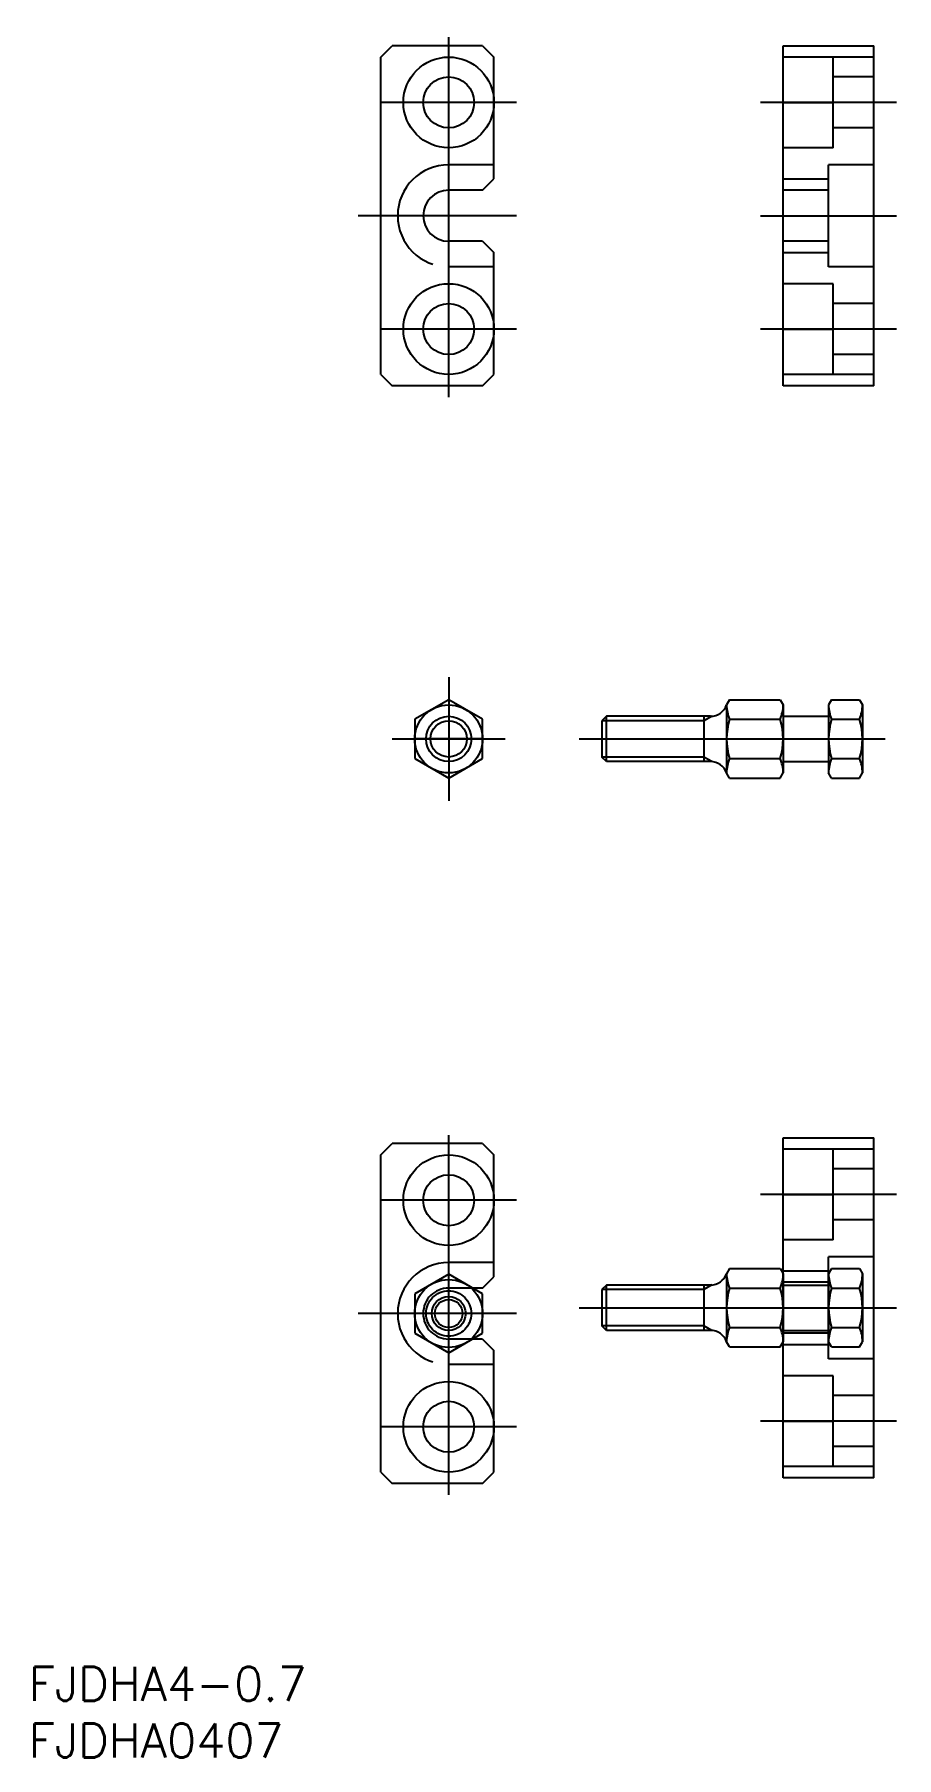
# Model space of a CAD drawing. Extents: x -37 to 40, y -39 to 113.
import ezdxf

# ---------------------------------------------------------------- set-up
doc = ezdxf.new("R2010")
doc.units = 0
doc.linetypes.add('CENTER', pattern=[50.8, 31.75, -6.35, 6.35, -6.35])
doc.linetypes.add('DASHED', pattern=[19.05, 12.7, -6.35])
doc.layers.get('0').update_dxf_attribs({"linetype": 'CONTINUOUS'})
doc.layers.add('CENTER', color=1, linetype='CENTER')
doc.styles.get("Standard").update_dxf_attribs({"font": 'txt.shx', "height": 3, "bigfont": 'bigfont.shx'})

# ---------------------------------------------------------------- blocks, each defined once
blk = doc.blocks.new('*U24')
at = {"color": 7, "linetype": 'CONTINUOUS'}
blk.add_text('FJDHA4-0.7', height=3, dxfattribs=at).set_placement((-37.07, -34.19))
blk = doc.blocks.new('*U25')
at = {"color": 7, "linetype": 'CONTINUOUS'}
blk.add_text('FJDHA0407', height=3, dxfattribs=at).set_placement((-37.07, -39.19))

msp = doc.modelspace()

# ---------------------------------------------------------------- linework, layer by layer
at = {"color": 7, "linetype": 'CONTINUOUS'}
for p, q in [((-6, 110.88), (-5, 111.88)), ((3, 111.88), (-5, 111.88)), ((3, 111.88), (4, 110.88)), ((29.53, 111.88), (37.53, 111.88)), ((29.53, 81.88), (29.53, 111.88)), ((37.53, 81.88), (37.53, 111.88)), ((-6, 82.88), (-6, 110.88)), ((4, 100.13), (4, 110.88)), ((37.53, 110.88), (29.53, 110.88)), ((29.53, 106.88), (33.93, 106.88)), ((33.53, 92.38), (33.53, 101.38)), ((37.53, 101.38), (33.53, 101.38)), ((37.53, 101.38), (33.53, 101.38)), ((3, 99.13), (0, 99.13)), ((3, 99.13), (4, 100.13)), ((29.53, 100.13), (33.53, 100.13)), ((33.53, 99.13), (29.53, 99.13)), ((3, 94.63), (0, 94.63)), ((3, 94.63), (4, 93.63)), ((33.53, 94.63), (29.53, 94.63)), ((4, 82.88), (4, 93.63)), ((29.53, 93.63), (33.53, 93.63)), ((37.53, 92.38), (33.53, 92.38)), ((29.53, 86.88), (33.93, 86.88)), ((-6, 82.88), (-5, 81.88)), ((3, 81.88), (4, 82.88)), ((37.53, 82.88), (29.53, 82.88)), ((3, 81.88), (-5, 81.88)), ((37.53, 81.88), (29.53, 81.88)), ((0, 54.17), (-3, 52.44)), ((3, 52.44), (0, 54.17)), ((-3, 52.44), (-3, 48.98)), ((3, 48.98), (3, 52.44)), ((-3, 48.98), (0, 47.25)), ((0, 47.25), (3, 48.98)), ((29.53, 15.51), (37.53, 15.51)), ((29.53, -14.49), (29.53, 15.51)), ((37.53, -14.49), (37.53, 15.51)), ((-6, 14), (-5, 15)), ((-6, -14), (-6, 14)), ((3, 15), (-5, 15)), ((3, 15), (4, 14)), ((4, 3.25), (4, 14)), ((37.53, 14.51), (29.53, 14.51)), ((29.53, 10.51), (33.93, 10.51)), ((33.53, -3.99), (33.53, 5.01)), ((37.53, 5.01), (33.53, 5.01)), ((37.53, 5.01), (33.53, 5.01)), ((0, 3.46), (-3, 1.73)), ((3, 1.73), (0, 3.46)), ((3, 2.25), (4, 3.25)), ((29.53, 3.76), (33.53, 3.76)), ((-3, 1.73), (-3, -1.73)), ((3, 2.25), (2.1, 2.25)), ((3, -1.73), (3, 1.73)), ((33.53, 2.76), (29.53, 2.76)), ((-3, -1.73), (0, -3.46)), ((0, -3.46), (3, -1.73)), ((3, -2.25), (2.1, -2.25)), ((3, -2.25), (4, -3.25)), ((33.53, -1.74), (29.53, -1.74)), ((29.53, -2.74), (33.53, -2.74)), ((4, -14), (4, -3.25)), ((37.53, -3.99), (33.53, -3.99)), ((29.53, -9.49), (33.93, -9.49)), ((37.53, -13.49), (29.53, -13.49)), ((-6, -14), (-5, -15)), ((3, -15), (-5, -15)), ((3, -15), (4, -14)), ((37.53, -14.49), (29.53, -14.49))]:
    msp.add_line(p, q, dxfattribs=at)
at = {"color": 3, "linetype": 'DASHED'}
for p, q in [((33.93, 110.88), (29.53, 110.88)), ((33.93, 102.88), (33.93, 110.88)), ((37.53, 109.13), (33.93, 109.13)), ((37.53, 104.63), (33.93, 104.63)), ((33.93, 102.88), (29.53, 102.88)), ((4, 101.38), (0, 101.38)), ((4, 92.38), (0, 92.38)), ((33.93, 90.88), (29.53, 90.88)), ((33.93, 82.88), (33.93, 90.88)), ((37.53, 89.13), (33.93, 89.13)), ((37.53, 84.63), (33.93, 84.63)), ((33.93, 82.88), (29.53, 82.88)), ((33.93, 14.51), (29.53, 14.51)), ((33.93, 6.51), (33.93, 14.51)), ((37.53, 12.76), (33.93, 12.76)), ((37.53, 8.26), (33.93, 8.26)), ((33.93, 6.51), (29.53, 6.51)), ((4, 4.5), (0, 4.5)), ((2.1, 2.25), (0, 2.25)), ((2.1, -2.25), (0, -2.25)), ((4, -4.5), (0, -4.5)), ((33.93, -5.49), (29.53, -5.49)), ((33.93, -13.49), (33.93, -5.49)), ((37.53, -7.24), (33.93, -7.24)), ((37.53, -11.74), (33.93, -11.74)), ((33.93, -13.49), (29.53, -13.49))]:
    msp.add_line(p, q, dxfattribs=at)
for p, q in [((24.79, 54.17), (24.53, 53.71)), ((24.53, 53.71), (24.53, 47.71)), ((24.79, 54.17), (29.26, 54.17)), ((29.26, 54.17), (29.53, 53.71)), ((29.53, 53.71), (29.53, 47.71)), ((33.79, 54.17), (33.53, 53.71)), ((33.53, 53.71), (33.53, 47.71)), ((33.79, 54.17), (36.26, 54.17)), ((36.26, 54.17), (36.53, 53.71)), ((36.53, 53.71), (36.53, 47.71)), ((13.93, 52.71), (13.53, 52.31)), ((13.53, 52.31), (13.53, 49.11)), ((13.93, 48.71), (13.93, 52.71)), ((23.11, 52.71), (13.93, 52.71)), ((24.79, 52.44), (29.26, 52.44)), ((29.53, 52.71), (33.53, 52.71)), ((33.79, 52.44), (36.26, 52.44)), ((13.93, 48.71), (13.53, 49.11)), ((23.11, 48.71), (13.93, 48.71)), ((24.79, 48.98), (29.26, 48.98)), ((29.53, 48.71), (33.53, 48.71)), ((33.79, 48.98), (36.26, 48.98)), ((24.79, 47.25), (24.53, 47.71)), ((24.79, 47.25), (29.26, 47.25)), ((29.26, 47.25), (29.53, 47.71)), ((33.79, 47.25), (33.53, 47.71)), ((33.79, 47.25), (36.26, 47.25)), ((36.26, 47.25), (36.53, 47.71)), ((24.79, 3.98), (24.53, 3.51)), ((24.53, 3.51), (24.53, -2.49)), ((24.79, 3.98), (29.26, 3.98)), ((29.26, 3.98), (29.53, 3.51)), ((29.53, 3.51), (29.53, -2.49)), ((33.79, 3.98), (33.53, 3.51)), ((33.53, 3.51), (33.53, -2.49)), ((33.79, 3.98), (36.26, 3.98)), ((36.26, 3.98), (36.53, 3.51)), ((36.53, 3.51), (36.53, -2.49)), ((13.93, 2.51), (13.53, 2.11)), ((13.53, 2.11), (13.53, -1.09)), ((13.93, -1.49), (13.93, 2.51)), ((23.11, 2.51), (13.93, 2.51)), ((24.79, 2.25), (29.26, 2.25)), ((29.53, 2.51), (33.53, 2.51)), ((33.79, 2.25), (36.26, 2.25)), ((13.93, -1.49), (13.53, -1.09)), ((23.11, -1.49), (13.93, -1.49)), ((24.79, -1.22), (29.26, -1.22)), ((29.53, -1.49), (33.53, -1.49)), ((33.79, -1.22), (36.26, -1.22)), ((24.79, -2.95), (24.53, -2.49)), ((24.79, -2.95), (29.26, -2.95)), ((29.26, -2.95), (29.53, -2.49)), ((33.79, -2.95), (33.53, -2.49)), ((33.79, -2.95), (36.26, -2.95)), ((36.26, -2.95), (36.53, -2.49))]:
    msp.add_line(p, q)
at = {"color": 3}
for p, q in [((22.53, 52.31), (13.53, 52.31)), ((22.53, 52.71), (22.53, 48.71)), ((22.53, 49.11), (13.53, 49.11)), ((22.53, 2.11), (13.53, 2.11)), ((22.53, 2.51), (22.53, -1.49)), ((22.53, -1.09), (13.53, -1.09))]:
    msp.add_line(p, q, dxfattribs=at)
at = {"color": 3, "linetype": 'CONTINUOUS'}
for p, q in [((23.23, 52.71), (22.53, 52.31)), ((23.23, 48.71), (22.53, 49.11)), ((23.23, 2.52), (22.53, 2.11)), ((23.23, -1.49), (22.53, -1.09))]:
    msp.add_line(p, q, dxfattribs=at)
at = {"color": 7, "linetype": 'CONTINUOUS'}
for centre, radius in [((0, 106.88), 4), ((0, 106.88), 2.25), ((0, 86.88), 4), ((0, 86.88), 2.25), ((0, 50.71), 3), ((0, 50.71), 2), ((0, 10), 4), ((0, 10), 2.25), ((0, 0), 3), ((0, 0), 1.5), ((0, -10), 4), ((0, -10), 2.25)]:
    msp.add_circle(centre, radius, dxfattribs=at)
at = {"color": 3, "linetype": 'CONTINUOUS'}
for centre, radius in [((0, 50.71), 1.6), ((0, 0), 1.23)]:
    msp.add_circle(centre, radius, dxfattribs=at)
at = {"color": 3, "linetype": 'DASHED'}
msp.add_circle((0, 0), 2, dxfattribs=at)
for centre, radius in [((0, 96.88), 4.5), ((0, 0), 4.5), ((0, 0), 2.25)]:
    msp.add_arc(centre, radius, 90, 270, dxfattribs=at)
at = {"color": 7, "linetype": 'CONTINUOUS'}
msp.add_arc((0, 96.88), 2.25, 90, 270, dxfattribs=at)
for centre, radius, start, end in [((23.11, 54.21), 1.5, 270, 340.5288), ((28.02, 53.79), 3.5, 181.2634, 202.6015), ((26.03, 53.79), 3.5, 337.3985, 358.7366), ((37.02, 53.79), 3.5, 181.2634, 202.6015), ((33.03, 53.79), 3.5, 337.3985, 358.7366), ((30.26, 50.71), 5.73, 162.412, 197.588), ((23.79, 50.71), 5.73, 342.412, 17.588), ((39.26, 50.71), 5.73, 162.412, 197.588), ((30.79, 50.71), 5.73, 342.412, 17.588), ((23.11, 47.21), 1.5, 19.4712, 90), ((28.02, 47.63), 3.5, 157.3985, 178.7366), ((26.03, 47.63), 3.5, 1.2634, 22.6015), ((37.02, 47.63), 3.5, 157.3985, 178.7366), ((33.03, 47.63), 3.5, 1.2634, 22.6015), ((23.11, 4.01), 1.5, 270, 340.5288), ((28.02, 3.59), 3.5, 181.2634, 202.6015), ((26.03, 3.59), 3.5, 337.3985, 358.7366), ((37.02, 3.59), 3.5, 181.2634, 202.6015), ((33.03, 3.59), 3.5, 337.3985, 358.7366), ((30.26, 0.51), 5.73, 162.412, 197.588), ((23.79, 0.51), 5.73, 342.412, 17.588), ((39.26, 0.51), 5.73, 162.412, 197.588), ((30.79, 0.51), 5.73, 342.412, 17.588), ((23.11, -2.99), 1.5, 19.4712, 90), ((28.02, -2.56), 3.5, 157.3985, 178.7366), ((26.03, -2.56), 3.5, 1.2634, 22.6015), ((37.02, -2.56), 3.5, 157.3985, 178.7366), ((33.03, -2.56), 3.5, 1.2634, 22.6015)]:
    msp.add_arc(centre, radius, start, end)
at = {"layer": 'CENTER', "color": 1, "linetype": 'CENTER'}
for p, q in [((0, 80.88), (0, 112.88)), ((6, 106.88), (-6, 106.88)), ((39.53, 106.88), (27.53, 106.88)), ((6, 96.88), (-8, 96.88)), ((27.53, 96.88), (39.53, 96.88)), ((6, 86.88), (-6, 86.88)), ((39.53, 86.88), (27.53, 86.88)), ((0, 56.17), (0, 45.25)), ((-5, 50.71), (5, 50.71)), ((3, 50.71), (-3, 50.71)), ((11.53, 50.71), (38.53, 50.71)), ((0, -16), (0, 16)), ((6, 10), (-6, 10)), ((39.53, 10.51), (27.53, 10.51)), ((6, 0), (-8, 0)), ((11.53, 0.51), (38.53, 0.51)), ((27.53, 0.51), (39.53, 0.51)), ((3, 0), (-3, 0)), ((6, -10), (-6, -10)), ((39.53, -9.49), (27.53, -9.49))]:
    msp.add_line(p, q, dxfattribs=at)

# ---------------------------------------------------------------- block references
at = {"color": 7, "linetype": 'CONTINUOUS'}
for name in ['*U24', '*U25']:
    msp.add_blockref(name, (0, 0), dxfattribs=at)

doc.saveas('drawing.dxf')
